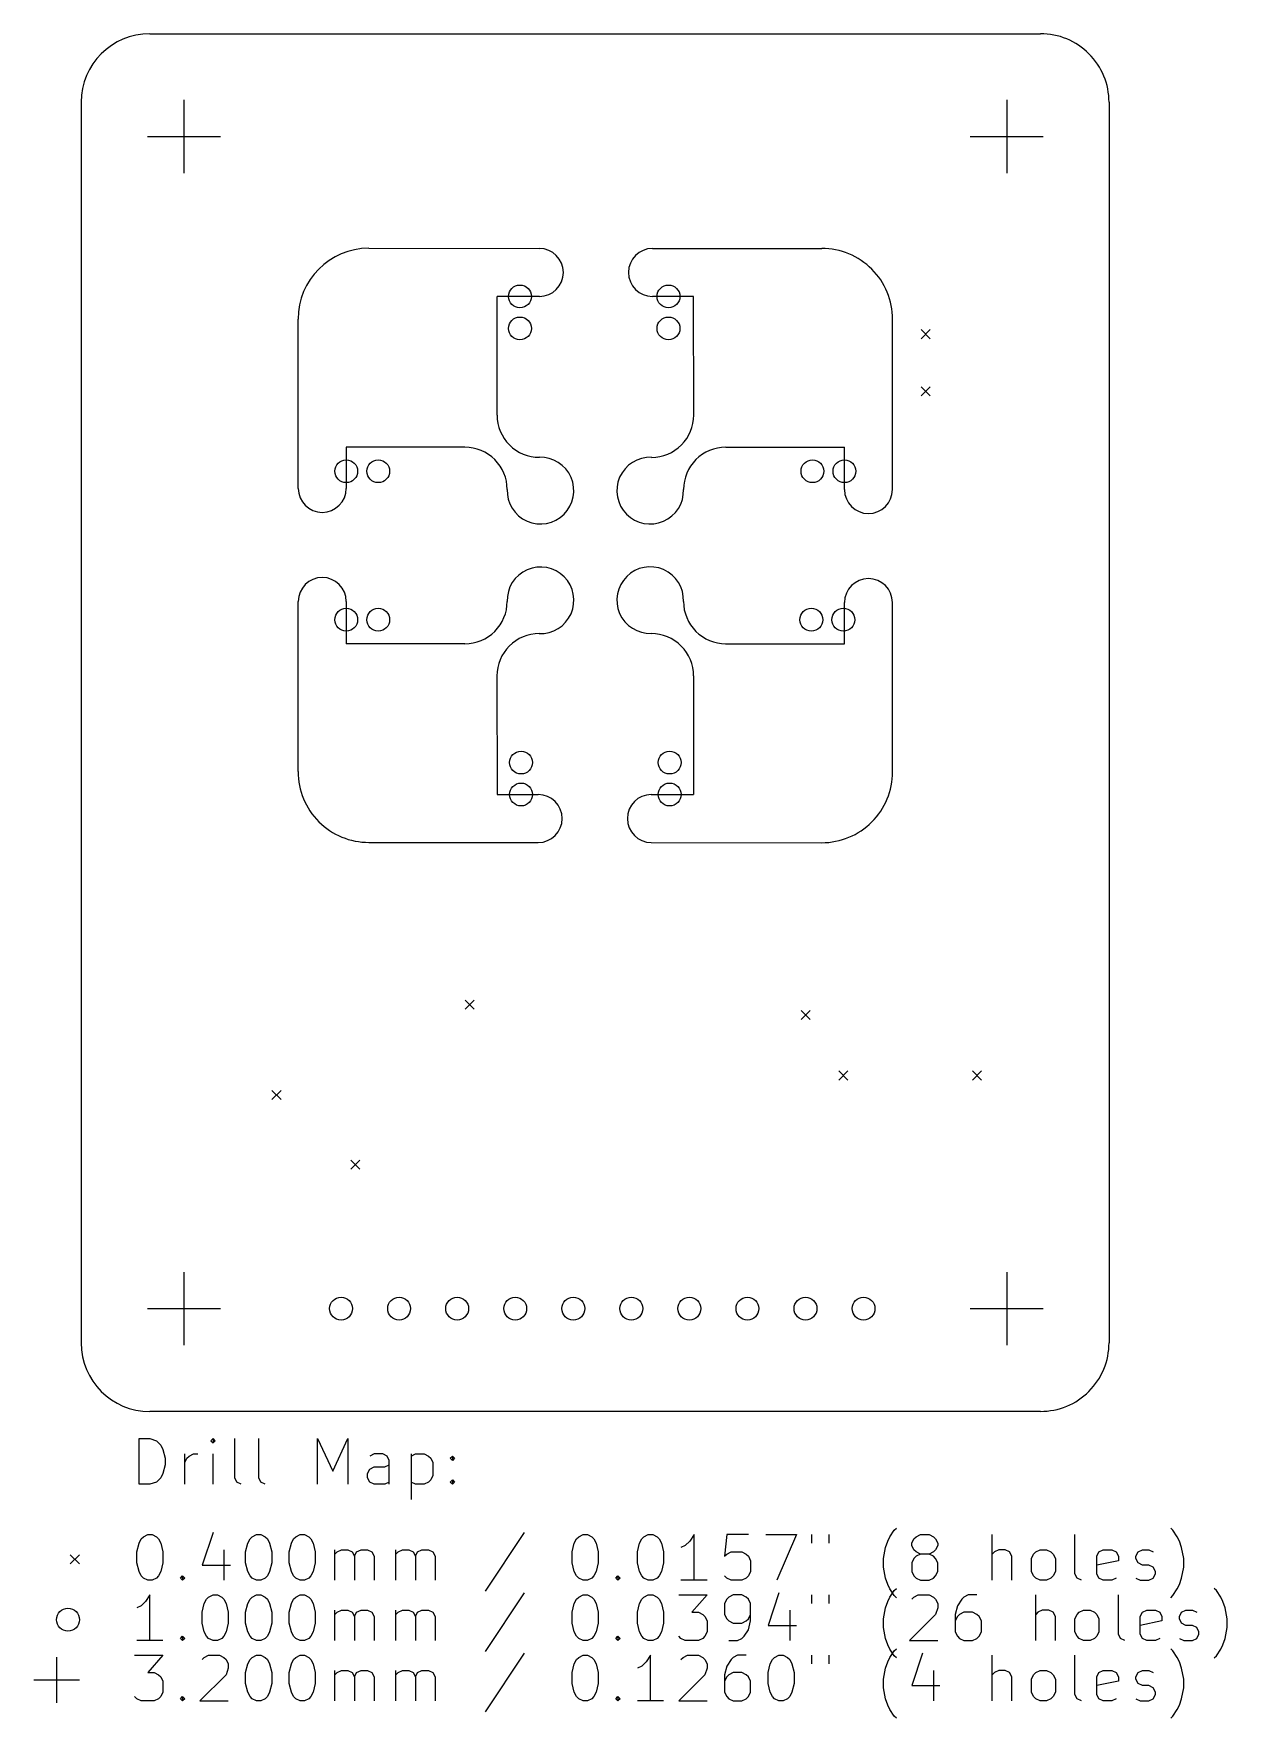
# Model space of a CAD drawing. Extents: x 48.2 to 100.5, y -120 to -46.3.
import ezdxf

# ---------------------------------------------------------------- set-up
doc = ezdxf.new("R2010")
doc.units = 0
doc.layers.add('BLACK', color=7, linetype='CONTINUOUS')

msp = doc.modelspace()

# ---------------------------------------------------------------- linework, layer by layer
at = {"layer": 'BLACK', "linetype": 'CONTINUOUS'}
for p, q in [((53.3, -46.3), (92.2787, -46.3)), ((50.3, -49.3), (50.3, -103.6)), ((54.8, -49.2), (54.8, -52.4)), ((90.8, -49.2), (90.8, -52.4)), ((95.2787, -49.3), (95.2787, -103.6)), ((53.2, -50.8), (56.4, -50.8)), ((89.2, -50.8), (92.4, -50.8)), ((62.892, -55.692), (70.35, -55.7)), ((75.3, -55.7), (82.7079, -55.7)), ((68.5, -62.9919), (68.5, -57.8)), ((70.35, -57.8), (68.5, -57.8)), ((77.1, -57.8), (75.3, -57.8)), ((77.1071, -62.9919), (77.1, -57.8)), ((59.8, -66.2), (59.792, -58.792)), ((85.8, -66.25), (85.8079, -58.8)), ((87.05, -59.25), (87.45, -59.65)), ((87.45, -59.25), (87.05, -59.65)), ((87.05, -61.75), (87.45, -62.15)), ((87.45, -61.75), (87.05, -62.15)), ((67.0919, -64.4), (61.9, -64.4)), ((61.9, -64.4), (61.9, -66.2)), ((78.5082, -64.3997), (83.7, -64.4)), ((83.7, -66.25), (83.7, -64.4)), ((59.792, -78.587), (59.8, -71.15)), ((61.9, -71.15), (61.9, -73)), ((83.7, -73), (83.7, -71.2)), ((85.808, -78.608), (85.8, -71.2)), ((67.0919, -73), (61.9, -73)), ((78.5, -73), (83.7, -73)), ((68.4929, -74.4081), (68.5, -79.6)), ((77.1, -74.4081), (77.1, -79.6)), ((68.5, -79.6), (70.3, -79.6)), ((75.25, -79.6), (77.1, -79.6)), ((62.892, -81.696), (70.3, -81.7)), ((75.25, -81.7), (82.708, -81.708)), ((67.1, -88.6), (67.5, -89)), ((67.5, -88.6), (67.1, -89)), ((81.8, -89.05), (82.2, -89.45)), ((82.2, -89.05), (81.8, -89.45)), ((83.45, -91.7), (83.85, -92.1)), ((83.85, -91.7), (83.45, -92.1)), ((89.3, -91.7), (89.7, -92.1)), ((89.7, -91.7), (89.3, -92.1)), ((58.65, -92.55), (59.05, -92.95)), ((59.05, -92.55), (58.65, -92.95)), ((62.1, -95.6), (62.5, -96)), ((62.5, -95.6), (62.1, -96)), ((54.8, -100.5), (54.8, -103.7)), ((90.8, -100.5), (90.8, -103.7)), ((53.2, -102.1), (56.4, -102.1)), ((89.2, -102.1), (92.4, -102.1)), ((92.2787, -106.6), (53.3, -106.6)), ((52.8328, -109.79), (52.8328, -107.79)), ((52.8328, -107.79), (53.309, -107.79)), ((53.309, -107.79), (53.5947, -107.885)), ((53.5947, -107.885), (53.7851, -108.076)), ((53.7851, -108.076), (53.8804, -108.266)), ((53.8804, -108.266), (53.9756, -108.647)), ((56.0709, -107.79), (55.9756, -107.885)), ((55.9756, -107.885), (56.0709, -107.98)), ((56.1661, -107.885), (56.0709, -107.79)), ((56.0709, -107.79), (56.0709, -107.98)), ((56.0709, -107.98), (56.1661, -107.885)), ((57.0232, -109.504), (57.0232, -107.79)), ((58.0709, -109.504), (58.0709, -107.79)), ((60.6423, -109.79), (60.6423, -107.79)), ((60.6423, -107.79), (61.309, -109.218)), ((61.309, -109.218), (61.9756, -107.79)), ((61.9756, -107.79), (61.9756, -109.79)), ((53.9756, -108.933), (53.8804, -109.314)), ((53.9756, -108.647), (53.9756, -108.933)), ((54.8328, -109.79), (54.8328, -108.457)), ((54.8328, -108.837), (54.928, -108.647)), ((54.928, -108.647), (55.0232, -108.552)), ((55.0232, -108.552), (55.2137, -108.457)), ((55.2137, -108.457), (55.4042, -108.457)), ((56.0709, -109.79), (56.0709, -108.457)), ((62.8328, -109.314), (62.928, -109.123)), ((63.1185, -108.457), (62.928, -108.552)), ((62.928, -109.123), (63.1185, -109.028)), ((63.4994, -108.457), (63.1185, -108.457)), ((63.1185, -109.028), (63.5947, -109.028)), ((63.6899, -108.552), (63.4994, -108.457)), ((63.5947, -109.028), (63.7851, -108.933)), ((63.7851, -108.742), (63.6899, -108.552)), ((63.7851, -109.79), (63.7851, -108.742)), ((64.7375, -108.457), (64.7375, -110.457)), ((64.7375, -108.552), (64.928, -108.457)), ((64.928, -108.457), (65.309, -108.457)), ((65.309, -108.457), (65.4994, -108.552)), ((65.4994, -108.552), (65.5947, -108.647)), ((65.5947, -108.647), (65.6899, -108.837)), ((65.6899, -108.837), (65.6899, -109.409)), ((66.4518, -108.647), (66.5471, -108.552)), ((66.5471, -108.742), (66.4518, -108.647)), ((66.5471, -108.552), (66.6423, -108.647)), ((66.5471, -108.552), (66.5471, -108.742)), ((66.6423, -108.647), (66.5471, -108.742)), ((53.309, -109.79), (52.8328, -109.79)), ((53.5947, -109.695), (53.309, -109.79)), ((53.7851, -109.504), (53.5947, -109.695)), ((53.8804, -109.314), (53.7851, -109.504)), ((57.1185, -109.695), (57.0232, -109.504)), ((57.309, -109.79), (57.1185, -109.695)), ((58.1661, -109.695), (58.0709, -109.504)), ((58.3566, -109.79), (58.1661, -109.695)), ((62.8328, -109.504), (62.8328, -109.314)), ((62.928, -109.695), (62.8328, -109.504)), ((63.1185, -109.79), (62.928, -109.695)), ((63.5947, -109.79), (63.1185, -109.79)), ((63.7851, -109.695), (63.5947, -109.79)), ((64.928, -109.79), (64.7375, -109.695)), ((65.309, -109.79), (64.928, -109.79)), ((65.4994, -109.695), (65.309, -109.79)), ((65.5947, -109.599), (65.4994, -109.695)), ((65.6899, -109.409), (65.5947, -109.599)), ((66.4518, -109.695), (66.5471, -109.599)), ((66.5471, -109.79), (66.4518, -109.695)), ((66.5471, -109.599), (66.6423, -109.695)), ((66.5471, -109.599), (66.5471, -109.79)), ((66.6423, -109.695), (66.5471, -109.79)), ((53.0232, -112.085), (53.2137, -111.99)), ((53.2137, -111.99), (53.4042, -111.99)), ((53.4042, -111.99), (53.5947, -112.085)), ((56.0709, -111.895), (55.5947, -113.323)), ((57.7851, -112.085), (57.9756, -111.99)), ((57.9756, -111.99), (58.1661, -111.99)), ((58.1661, -111.99), (58.3566, -112.085)), ((59.6899, -112.085), (59.8804, -111.99)), ((59.8804, -111.99), (60.0709, -111.99)), ((60.0709, -111.99), (60.2613, -112.085)), ((69.6899, -111.895), (67.9756, -114.466)), ((72.0709, -112.085), (72.2613, -111.99)), ((72.2613, -111.99), (72.4518, -111.99)), ((72.4518, -111.99), (72.6423, -112.085)), ((74.928, -112.085), (75.1185, -111.99)), ((75.1185, -111.99), (75.309, -111.99)), ((75.309, -111.99), (75.4994, -112.085)), ((77.1185, -111.99), (76.928, -112.276)), ((77.1185, -113.99), (77.1185, -111.99)), ((78.5471, -111.99), (78.4518, -112.942)), ((79.4994, -111.99), (78.5471, -111.99)), ((80.2613, -111.99), (81.5947, -111.99)), ((81.5947, -111.99), (80.7375, -113.99)), ((82.2613, -111.99), (82.2613, -112.371)), ((83.0232, -111.99), (83.0232, -112.371)), ((85.6899, -112.085), (85.8804, -111.799)), ((85.8804, -111.799), (85.9756, -111.704)), ((86.8328, -112.085), (87.0232, -111.99)), ((87.0232, -111.99), (87.4042, -111.99)), ((87.4042, -111.99), (87.5947, -112.085)), ((90.1661, -113.99), (90.1661, -111.99)), ((93.7852, -113.704), (93.7852, -111.99)), ((98.0709, -111.799), (97.9756, -111.704)), ((98.2613, -112.085), (98.0709, -111.799)), ((52.7375, -112.752), (52.8328, -112.371)), ((52.7375, -113.228), (52.7375, -112.752)), ((52.8328, -112.371), (52.928, -112.18)), ((52.928, -112.18), (53.0232, -112.085)), ((53.5947, -112.085), (53.6899, -112.18)), ((53.6899, -112.18), (53.7851, -112.371)), ((53.7851, -112.371), (53.8804, -112.752)), ((53.8804, -112.752), (53.8804, -113.228)), ((56.5471, -112.657), (56.5471, -113.99)), ((57.4994, -112.752), (57.5947, -112.371)), ((57.4994, -113.228), (57.4994, -112.752)), ((57.5947, -112.371), (57.6899, -112.18)), ((57.6899, -112.18), (57.7851, -112.085)), ((58.3566, -112.085), (58.4518, -112.18)), ((58.4518, -112.18), (58.5471, -112.371)), ((58.5471, -112.371), (58.6423, -112.752)), ((58.6423, -112.752), (58.6423, -113.228)), ((59.4042, -112.752), (59.4994, -112.371)), ((59.4042, -113.228), (59.4042, -112.752)), ((59.4994, -112.371), (59.5947, -112.18)), ((59.5947, -112.18), (59.6899, -112.085)), ((60.2613, -112.085), (60.3566, -112.18)), ((60.3566, -112.18), (60.4518, -112.371)), ((60.4518, -112.371), (60.5471, -112.752)), ((60.5471, -112.752), (60.5471, -113.228)), ((61.4042, -113.99), (61.4042, -112.657)), ((61.4042, -112.847), (61.4994, -112.752)), ((61.4994, -112.752), (61.6899, -112.657)), ((61.6899, -112.657), (61.9756, -112.657)), ((61.9756, -112.657), (62.1661, -112.752)), ((62.1661, -112.752), (62.2613, -112.942)), ((62.2613, -112.942), (62.3566, -112.752)), ((62.3566, -112.752), (62.5471, -112.657)), ((62.5471, -112.657), (62.8328, -112.657)), ((62.8328, -112.657), (63.0232, -112.752)), ((63.0232, -112.752), (63.1185, -112.942)), ((64.0709, -113.99), (64.0709, -112.657)), ((64.0709, -112.847), (64.1661, -112.752)), ((64.1661, -112.752), (64.3566, -112.657)), ((64.3566, -112.657), (64.6423, -112.657)), ((64.6423, -112.657), (64.8328, -112.752)), ((64.8328, -112.752), (64.928, -112.942)), ((64.928, -112.942), (65.0232, -112.752)), ((65.0232, -112.752), (65.2137, -112.657)), ((65.2137, -112.657), (65.4994, -112.657)), ((65.4994, -112.657), (65.6899, -112.752)), ((65.6899, -112.752), (65.7852, -112.942)), ((71.7852, -112.752), (71.8804, -112.371)), ((71.7852, -113.228), (71.7852, -112.752)), ((71.8804, -112.371), (71.9756, -112.18)), ((71.9756, -112.18), (72.0709, -112.085)), ((72.6423, -112.085), (72.7375, -112.18)), ((72.7375, -112.18), (72.8328, -112.371)), ((72.8328, -112.371), (72.928, -112.752)), ((72.928, -112.752), (72.928, -113.228)), ((74.6423, -112.752), (74.7375, -112.371)), ((74.6423, -113.228), (74.6423, -112.752)), ((74.7375, -112.371), (74.8328, -112.18)), ((74.8328, -112.18), (74.928, -112.085)), ((75.4994, -112.085), (75.5947, -112.18)), ((75.5947, -112.18), (75.6899, -112.371)), ((75.6899, -112.371), (75.7852, -112.752)), ((75.7852, -112.752), (75.7852, -113.228)), ((76.7375, -112.466), (76.5471, -112.561)), ((76.928, -112.276), (76.7375, -112.466)), ((78.5471, -112.847), (78.7375, -112.752)), ((78.7375, -112.752), (79.2137, -112.752)), ((79.2137, -112.752), (79.4042, -112.847)), ((85.4042, -113.037), (85.4994, -112.561)), ((85.4994, -112.561), (85.5947, -112.276)), ((85.5947, -112.276), (85.6899, -112.085)), ((86.6423, -112.371), (86.7375, -112.18)), ((86.6423, -112.466), (86.6423, -112.371)), ((86.7375, -112.657), (86.6423, -112.466)), ((86.7375, -112.18), (86.8328, -112.085)), ((86.8328, -112.752), (86.7375, -112.657)), ((87.0232, -112.847), (86.8328, -112.752)), ((87.5947, -112.752), (87.4042, -112.847)), ((87.5947, -112.085), (87.6899, -112.18)), ((87.6899, -112.657), (87.5947, -112.752)), ((87.6899, -112.18), (87.7852, -112.371)), ((87.7852, -112.466), (87.6899, -112.657)), ((87.7852, -112.371), (87.7852, -112.466)), ((90.2613, -112.752), (90.1661, -112.847)), ((90.4518, -112.657), (90.2613, -112.752)), ((90.7375, -112.657), (90.4518, -112.657)), ((90.928, -112.752), (90.7375, -112.657)), ((91.0232, -112.942), (90.928, -112.752)), ((91.9756, -112.847), (92.0709, -112.752)), ((92.0709, -112.752), (92.2613, -112.657)), ((92.2613, -112.657), (92.5471, -112.657)), ((92.5471, -112.657), (92.7375, -112.752)), ((92.7375, -112.752), (92.8328, -112.847)), ((94.7375, -112.942), (94.8328, -112.752)), ((94.8328, -112.752), (95.0232, -112.657)), ((95.0232, -112.657), (95.4042, -112.657)), ((95.4042, -112.657), (95.5947, -112.752)), ((95.5947, -112.752), (95.6899, -112.942)), ((96.4518, -112.942), (96.5471, -112.752)), ((96.5471, -112.752), (96.7375, -112.657)), ((96.7375, -112.657), (97.0232, -112.657)), ((97.0232, -112.657), (97.2137, -112.752)), ((98.3566, -112.276), (98.2613, -112.085)), ((98.4518, -112.561), (98.3566, -112.276)), ((98.5471, -113.037), (98.4518, -112.561)), ((49.825, -112.875), (50.225, -113.275)), ((50.225, -112.875), (49.825, -113.275)), ((52.8328, -113.609), (52.7375, -113.228)), ((53.8804, -113.228), (53.7851, -113.609)), ((55.5947, -113.323), (56.8328, -113.323)), ((57.5947, -113.609), (57.4994, -113.228)), ((58.6423, -113.228), (58.5471, -113.609)), ((59.4994, -113.609), (59.4042, -113.228)), ((60.5471, -113.228), (60.4518, -113.609)), ((62.2613, -112.942), (62.2613, -113.99)), ((63.1185, -112.942), (63.1185, -113.99)), ((64.928, -112.942), (64.928, -113.99)), ((65.7852, -112.942), (65.7852, -113.99)), ((71.8804, -113.609), (71.7852, -113.228)), ((72.928, -113.228), (72.8328, -113.609)), ((74.7375, -113.609), (74.6423, -113.228)), ((75.7852, -113.228), (75.6899, -113.609)), ((78.4518, -112.942), (78.5471, -112.847)), ((79.4042, -112.847), (79.4994, -112.942)), ((79.4994, -112.942), (79.5947, -113.133)), ((79.5947, -113.133), (79.5947, -113.609)), ((85.4042, -113.418), (85.4042, -113.037)), ((85.4994, -113.895), (85.4042, -113.418)), ((86.7375, -113.037), (86.6423, -113.228)), ((86.6423, -113.228), (86.6423, -113.609)), ((86.8328, -112.942), (86.7375, -113.037)), ((87.0232, -112.847), (86.8328, -112.942)), ((87.4042, -112.847), (87.0232, -112.847)), ((87.5947, -112.942), (87.4042, -112.847)), ((87.6899, -113.037), (87.5947, -112.942)), ((87.7852, -113.228), (87.6899, -113.037)), ((87.7852, -113.609), (87.7852, -113.228)), ((91.0232, -113.99), (91.0232, -112.942)), ((91.8804, -113.037), (91.9756, -112.847)), ((91.8804, -113.609), (91.8804, -113.037)), ((92.8328, -112.847), (92.928, -113.037)), ((92.928, -113.037), (92.928, -113.609)), ((94.7375, -113.704), (94.7375, -112.942)), ((95.6899, -113.133), (94.7375, -113.323)), ((95.6899, -112.942), (95.6899, -113.133)), ((96.4518, -113.037), (96.4518, -112.942)), ((96.5471, -113.228), (96.4518, -113.037)), ((96.7375, -113.323), (96.5471, -113.228)), ((97.0232, -113.323), (96.7375, -113.323)), ((97.2137, -113.418), (97.0232, -113.323)), ((97.309, -113.609), (97.2137, -113.418)), ((98.4518, -113.895), (98.5471, -113.418)), ((98.5471, -113.418), (98.5471, -113.037)), ((52.928, -113.799), (52.8328, -113.609)), ((53.0232, -113.895), (52.928, -113.799)), ((53.2137, -113.99), (53.0232, -113.895)), ((53.4042, -113.99), (53.2137, -113.99)), ((53.5947, -113.895), (53.4042, -113.99)), ((53.6899, -113.799), (53.5947, -113.895)), ((53.7851, -113.609), (53.6899, -113.799)), ((54.6423, -113.895), (54.7375, -113.799)), ((54.7375, -113.99), (54.6423, -113.895)), ((54.7375, -113.799), (54.8328, -113.895)), ((54.7375, -113.799), (54.7375, -113.99)), ((54.8328, -113.895), (54.7375, -113.99)), ((57.6899, -113.799), (57.5947, -113.609)), ((57.7851, -113.895), (57.6899, -113.799)), ((57.9756, -113.99), (57.7851, -113.895)), ((58.1661, -113.99), (57.9756, -113.99)), ((58.3566, -113.895), (58.1661, -113.99)), ((58.4518, -113.799), (58.3566, -113.895)), ((58.5471, -113.609), (58.4518, -113.799)), ((59.5947, -113.799), (59.4994, -113.609)), ((59.6899, -113.895), (59.5947, -113.799)), ((59.8804, -113.99), (59.6899, -113.895)), ((60.0709, -113.99), (59.8804, -113.99)), ((60.2613, -113.895), (60.0709, -113.99)), ((60.3566, -113.799), (60.2613, -113.895)), ((60.4518, -113.609), (60.3566, -113.799)), ((71.9756, -113.799), (71.8804, -113.609)), ((72.0709, -113.895), (71.9756, -113.799)), ((72.2613, -113.99), (72.0709, -113.895)), ((72.4518, -113.99), (72.2613, -113.99)), ((72.6423, -113.895), (72.4518, -113.99)), ((72.7375, -113.799), (72.6423, -113.895)), ((72.8328, -113.609), (72.7375, -113.799)), ((73.6899, -113.895), (73.7852, -113.799)), ((73.7852, -113.99), (73.6899, -113.895)), ((73.7852, -113.799), (73.8804, -113.895)), ((73.7852, -113.799), (73.7852, -113.99)), ((73.8804, -113.895), (73.7852, -113.99)), ((74.8328, -113.799), (74.7375, -113.609)), ((74.928, -113.895), (74.8328, -113.799)), ((75.1185, -113.99), (74.928, -113.895)), ((75.309, -113.99), (75.1185, -113.99)), ((75.4994, -113.895), (75.309, -113.99)), ((75.5947, -113.799), (75.4994, -113.895)), ((75.6899, -113.609), (75.5947, -113.799)), ((77.6899, -113.99), (76.5471, -113.99)), ((78.5471, -113.895), (78.4518, -113.799)), ((78.7375, -113.99), (78.5471, -113.895)), ((79.2137, -113.99), (78.7375, -113.99)), ((79.4042, -113.895), (79.2137, -113.99)), ((79.4994, -113.799), (79.4042, -113.895)), ((79.5947, -113.609), (79.4994, -113.799)), ((85.5947, -114.18), (85.4994, -113.895)), ((85.6899, -114.371), (85.5947, -114.18)), ((86.6423, -113.609), (86.7375, -113.799)), ((86.7375, -113.799), (86.8328, -113.895)), ((86.8328, -113.895), (87.0232, -113.99)), ((87.0232, -113.99), (87.4042, -113.99)), ((87.4042, -113.99), (87.5947, -113.895)), ((87.5947, -113.895), (87.6899, -113.799)), ((87.6899, -113.799), (87.7852, -113.609)), ((91.9756, -113.799), (91.8804, -113.609)), ((92.0709, -113.895), (91.9756, -113.799)), ((92.2613, -113.99), (92.0709, -113.895)), ((92.5471, -113.99), (92.2613, -113.99)), ((92.7375, -113.895), (92.5471, -113.99)), ((92.8328, -113.799), (92.7375, -113.895)), ((92.928, -113.609), (92.8328, -113.799)), ((93.8804, -113.895), (93.7852, -113.704)), ((94.0709, -113.99), (93.8804, -113.895)), ((94.8328, -113.895), (94.7375, -113.704)), ((95.0232, -113.99), (94.8328, -113.895)), ((95.4042, -113.99), (95.0232, -113.99)), ((95.5947, -113.895), (95.4042, -113.99)), ((96.4518, -113.895), (96.6423, -113.99)), ((96.6423, -113.99), (97.0232, -113.99)), ((97.0232, -113.99), (97.2137, -113.895)), ((97.2137, -113.895), (97.309, -113.704)), ((97.309, -113.704), (97.309, -113.609)), ((98.2613, -114.371), (98.3566, -114.18)), ((98.3566, -114.18), (98.4518, -113.895)), ((53.1185, -114.916), (52.928, -115.106)), ((53.309, -114.63), (53.1185, -114.916)), ((53.309, -116.63), (53.309, -114.63)), ((55.5947, -115.392), (55.6899, -115.011)), ((55.6899, -115.011), (55.7851, -114.82)), ((55.7851, -114.82), (55.8804, -114.725)), ((55.8804, -114.725), (56.0709, -114.63)), ((56.0709, -114.63), (56.2613, -114.63)), ((56.2613, -114.63), (56.4518, -114.725)), ((56.4518, -114.725), (56.5471, -114.82)), ((56.5471, -114.82), (56.6423, -115.011)), ((56.6423, -115.011), (56.7375, -115.392)), ((57.4994, -115.392), (57.5947, -115.011)), ((57.5947, -115.011), (57.6899, -114.82)), ((57.6899, -114.82), (57.7851, -114.725)), ((57.7851, -114.725), (57.9756, -114.63)), ((57.9756, -114.63), (58.1661, -114.63)), ((58.1661, -114.63), (58.3566, -114.725)), ((58.3566, -114.725), (58.4518, -114.82)), ((58.4518, -114.82), (58.5471, -115.011)), ((58.5471, -115.011), (58.6423, -115.392)), ((59.4042, -115.392), (59.4994, -115.011)), ((59.4994, -115.011), (59.5947, -114.82)), ((59.5947, -114.82), (59.6899, -114.725)), ((59.6899, -114.725), (59.8804, -114.63)), ((59.8804, -114.63), (60.0709, -114.63)), ((60.0709, -114.63), (60.2613, -114.725)), ((60.2613, -114.725), (60.3566, -114.82)), ((60.3566, -114.82), (60.4518, -115.011)), ((60.4518, -115.011), (60.5471, -115.392)), ((69.6899, -114.535), (67.9756, -117.106)), ((71.7852, -115.392), (71.8804, -115.011)), ((71.8804, -115.011), (71.9756, -114.82)), ((71.9756, -114.82), (72.0709, -114.725)), ((72.0709, -114.725), (72.2613, -114.63)), ((72.2613, -114.63), (72.4518, -114.63)), ((72.4518, -114.63), (72.6423, -114.725)), ((72.6423, -114.725), (72.7375, -114.82)), ((72.7375, -114.82), (72.8328, -115.011)), ((72.8328, -115.011), (72.928, -115.392)), ((74.6423, -115.392), (74.7375, -115.011)), ((74.7375, -115.011), (74.8328, -114.82)), ((74.8328, -114.82), (74.928, -114.725)), ((74.928, -114.725), (75.1185, -114.63)), ((75.1185, -114.63), (75.309, -114.63)), ((75.309, -114.63), (75.4994, -114.725)), ((75.4994, -114.725), (75.5947, -114.82)), ((75.5947, -114.82), (75.6899, -115.011)), ((75.6899, -115.011), (75.7852, -115.392)), ((76.4518, -114.63), (77.6899, -114.63)), ((77.6899, -114.63), (77.0232, -115.392)), ((78.5471, -114.82), (78.4518, -115.011)), ((78.4518, -115.011), (78.4518, -115.487)), ((78.6423, -114.725), (78.5471, -114.82)), ((78.8328, -114.63), (78.6423, -114.725)), ((79.2137, -114.63), (78.8328, -114.63)), ((79.4042, -114.725), (79.2137, -114.63)), ((79.4994, -114.82), (79.4042, -114.725)), ((79.5947, -115.011), (79.4994, -114.82)), ((79.5947, -115.773), (79.5947, -115.011)), ((80.8328, -114.535), (80.3566, -115.963)), ((82.2613, -114.63), (82.2613, -115.011)), ((83.0232, -114.63), (83.0232, -115.011)), ((85.4994, -115.201), (85.5947, -114.916)), ((85.5947, -114.916), (85.6899, -114.725)), ((85.8804, -114.657), (85.6899, -114.371)), ((85.6899, -114.725), (85.8804, -114.439)), ((85.8804, -114.439), (85.9756, -114.344)), ((85.9756, -114.752), (85.8804, -114.657)), ((86.6423, -114.82), (86.7375, -114.725)), ((86.7375, -114.725), (86.928, -114.63)), ((86.928, -114.63), (87.4042, -114.63)), ((87.4042, -114.63), (87.5947, -114.725)), ((87.5947, -114.725), (87.6899, -114.82)), ((87.6899, -114.82), (87.7852, -115.011)), ((87.7852, -115.011), (87.7852, -115.201)), ((88.8328, -114.82), (88.6423, -115.106)), ((88.928, -114.725), (88.8328, -114.82)), ((89.1185, -114.63), (88.928, -114.725)), ((89.4994, -114.63), (89.1185, -114.63)), ((92.0709, -116.63), (92.0709, -114.63)), ((95.6899, -116.344), (95.6899, -114.63)), ((97.9756, -114.752), (98.0709, -114.657)), ((98.0709, -114.657), (98.2613, -114.371)), ((99.9756, -114.439), (99.8804, -114.344)), ((100.166, -114.725), (99.9756, -114.439)), ((100.261, -114.916), (100.166, -114.725)), ((100.357, -115.201), (100.261, -114.916)), ((52.928, -115.106), (52.7375, -115.201)), ((55.5947, -115.868), (55.5947, -115.392)), ((56.7375, -115.392), (56.7375, -115.868)), ((57.4994, -115.868), (57.4994, -115.392)), ((58.6423, -115.392), (58.6423, -115.868)), ((59.4042, -115.868), (59.4042, -115.392)), ((60.5471, -115.392), (60.5471, -115.868)), ((61.4042, -116.63), (61.4042, -115.297)), ((61.4042, -115.487), (61.4994, -115.392)), ((61.4994, -115.392), (61.6899, -115.297)), ((61.6899, -115.297), (61.9756, -115.297)), ((61.9756, -115.297), (62.1661, -115.392)), ((62.1661, -115.392), (62.2613, -115.582)), ((62.2613, -115.582), (62.3566, -115.392)), ((62.2613, -115.582), (62.2613, -116.63)), ((62.3566, -115.392), (62.5471, -115.297)), ((62.5471, -115.297), (62.8328, -115.297)), ((62.8328, -115.297), (63.0232, -115.392)), ((63.0232, -115.392), (63.1185, -115.582)), ((63.1185, -115.582), (63.1185, -116.63)), ((64.0709, -116.63), (64.0709, -115.297)), ((64.0709, -115.487), (64.1661, -115.392)), ((64.1661, -115.392), (64.3566, -115.297)), ((64.3566, -115.297), (64.6423, -115.297)), ((64.6423, -115.297), (64.8328, -115.392)), ((64.8328, -115.392), (64.928, -115.582)), ((64.928, -115.582), (65.0232, -115.392)), ((64.928, -115.582), (64.928, -116.63)), ((65.0232, -115.392), (65.2137, -115.297)), ((65.2137, -115.297), (65.4994, -115.297)), ((65.4994, -115.297), (65.6899, -115.392)), ((65.6899, -115.392), (65.7852, -115.582)), ((65.7852, -115.582), (65.7852, -116.63)), ((71.7852, -115.868), (71.7852, -115.392)), ((72.928, -115.392), (72.928, -115.868)), ((74.6423, -115.868), (74.6423, -115.392)), ((75.7852, -115.392), (75.7852, -115.868)), ((77.0232, -115.392), (77.309, -115.392)), ((77.309, -115.392), (77.4994, -115.487)), ((77.4994, -115.487), (77.5947, -115.582)), ((77.5947, -115.582), (77.6899, -115.773)), ((78.4518, -115.487), (78.5471, -115.677)), ((78.5471, -115.677), (78.6423, -115.773)), ((79.4042, -115.773), (79.4994, -115.677)), ((79.4994, -115.677), (79.5947, -115.487)), ((81.309, -115.297), (81.309, -116.63)), ((85.4042, -115.677), (85.4994, -115.201)), ((85.4042, -116.058), (85.4042, -115.677)), ((87.6899, -115.487), (86.5471, -116.63)), ((87.7852, -115.201), (87.6899, -115.487)), ((88.6423, -115.106), (88.5471, -115.487)), ((88.5471, -115.487), (88.5471, -116.249)), ((88.6423, -115.582), (88.5471, -115.773)), ((88.7375, -115.487), (88.6423, -115.582)), ((88.928, -115.392), (88.7375, -115.487)), ((89.309, -115.392), (88.928, -115.392)), ((89.4994, -115.487), (89.309, -115.392)), ((89.5947, -115.582), (89.4994, -115.487)), ((89.6899, -115.773), (89.5947, -115.582)), ((92.1661, -115.392), (92.0709, -115.487)), ((92.3566, -115.297), (92.1661, -115.392)), ((92.6423, -115.297), (92.3566, -115.297)), ((92.8328, -115.392), (92.6423, -115.297)), ((92.928, -115.582), (92.8328, -115.392)), ((92.928, -116.63), (92.928, -115.582)), ((93.7852, -115.677), (93.8804, -115.487)), ((93.7852, -116.249), (93.7852, -115.677)), ((93.8804, -115.487), (93.9756, -115.392)), ((93.9756, -115.392), (94.1661, -115.297)), ((94.1661, -115.297), (94.4518, -115.297)), ((94.4518, -115.297), (94.6423, -115.392)), ((94.6423, -115.392), (94.7375, -115.487)), ((94.7375, -115.487), (94.8328, -115.677)), ((94.8328, -115.677), (94.8328, -116.249)), ((96.6423, -115.582), (96.7375, -115.392)), ((96.6423, -116.344), (96.6423, -115.582)), ((96.7375, -115.392), (96.928, -115.297)), ((96.928, -115.297), (97.309, -115.297)), ((97.309, -115.297), (97.4994, -115.392)), ((97.4994, -115.392), (97.5947, -115.582)), ((97.5947, -115.582), (97.5947, -115.773)), ((98.3566, -115.582), (98.4518, -115.392)), ((98.3566, -115.677), (98.3566, -115.582)), ((98.4518, -115.868), (98.3566, -115.677)), ((98.4518, -115.392), (98.6423, -115.297)), ((98.6423, -115.297), (98.928, -115.297)), ((98.928, -115.297), (99.1185, -115.392)), ((100.452, -115.677), (100.357, -115.201)), ((100.452, -116.058), (100.452, -115.677)), ((54.6423, -116.535), (54.7375, -116.439)), ((54.7375, -116.439), (54.8328, -116.535)), ((54.7375, -116.439), (54.7375, -116.63)), ((55.6899, -116.249), (55.5947, -115.868)), ((55.7851, -116.439), (55.6899, -116.249)), ((55.8804, -116.535), (55.7851, -116.439)), ((56.5471, -116.439), (56.4518, -116.535)), ((56.6423, -116.249), (56.5471, -116.439)), ((56.7375, -115.868), (56.6423, -116.249)), ((57.5947, -116.249), (57.4994, -115.868)), ((57.6899, -116.439), (57.5947, -116.249)), ((57.7851, -116.535), (57.6899, -116.439)), ((58.4518, -116.439), (58.3566, -116.535)), ((58.5471, -116.249), (58.4518, -116.439)), ((58.6423, -115.868), (58.5471, -116.249)), ((59.4994, -116.249), (59.4042, -115.868)), ((59.5947, -116.439), (59.4994, -116.249)), ((59.6899, -116.535), (59.5947, -116.439)), ((60.3566, -116.439), (60.2613, -116.535)), ((60.4518, -116.249), (60.3566, -116.439)), ((60.5471, -115.868), (60.4518, -116.249)), ((71.8804, -116.249), (71.7852, -115.868)), ((71.9756, -116.439), (71.8804, -116.249)), ((72.0709, -116.535), (71.9756, -116.439)), ((72.7375, -116.439), (72.6423, -116.535)), ((72.8328, -116.249), (72.7375, -116.439)), ((72.928, -115.868), (72.8328, -116.249)), ((73.6899, -116.535), (73.7852, -116.439)), ((73.7852, -116.439), (73.8804, -116.535)), ((73.7852, -116.439), (73.7852, -116.63)), ((74.7375, -116.249), (74.6423, -115.868)), ((74.8328, -116.439), (74.7375, -116.249)), ((74.928, -116.535), (74.8328, -116.439)), ((75.5947, -116.439), (75.4994, -116.535)), ((75.6899, -116.249), (75.5947, -116.439)), ((75.7852, -115.868), (75.6899, -116.249)), ((76.5471, -116.535), (76.4518, -116.439)), ((77.5947, -116.439), (77.4994, -116.535)), ((77.6899, -116.249), (77.5947, -116.439)), ((77.6899, -115.773), (77.6899, -116.249)), ((78.6423, -115.773), (78.8328, -115.868)), ((78.8328, -115.868), (79.2137, -115.868)), ((79.2137, -115.868), (79.4042, -115.773)), ((79.2137, -116.535), (79.309, -116.439)), ((79.309, -116.439), (79.4994, -116.154)), ((79.4994, -116.154), (79.5947, -115.773)), ((80.3566, -115.963), (81.5947, -115.963)), ((85.4994, -116.535), (85.4042, -116.058)), ((88.5471, -116.249), (88.6423, -116.439)), ((88.6423, -116.439), (88.7375, -116.535)), ((89.4994, -116.535), (89.5947, -116.439)), ((89.5947, -116.439), (89.6899, -116.249)), ((89.6899, -116.249), (89.6899, -115.773)), ((93.8804, -116.439), (93.7852, -116.249)), ((93.9756, -116.535), (93.8804, -116.439)), ((94.7375, -116.439), (94.6423, -116.535)), ((94.8328, -116.249), (94.7375, -116.439)), ((95.7852, -116.535), (95.6899, -116.344)), ((97.5947, -115.773), (96.6423, -115.963)), ((96.7375, -116.535), (96.6423, -116.344)), ((98.6423, -115.963), (98.4518, -115.868)), ((98.928, -115.963), (98.6423, -115.963)), ((99.1185, -116.058), (98.928, -115.963)), ((99.2137, -116.249), (99.1185, -116.058)), ((99.1185, -116.535), (99.2137, -116.344)), ((99.2137, -116.344), (99.2137, -116.249)), ((100.357, -116.535), (100.452, -116.058)), ((53.8804, -116.63), (52.7375, -116.63)), ((54.7375, -116.63), (54.6423, -116.535)), ((54.8328, -116.535), (54.7375, -116.63)), ((56.0709, -116.63), (55.8804, -116.535)), ((56.2613, -116.63), (56.0709, -116.63)), ((56.4518, -116.535), (56.2613, -116.63)), ((57.9756, -116.63), (57.7851, -116.535)), ((58.1661, -116.63), (57.9756, -116.63)), ((58.3566, -116.535), (58.1661, -116.63)), ((59.8804, -116.63), (59.6899, -116.535)), ((60.0709, -116.63), (59.8804, -116.63)), ((60.2613, -116.535), (60.0709, -116.63)), ((69.6899, -117.175), (67.9756, -119.746)), ((72.2613, -116.63), (72.0709, -116.535)), ((72.4518, -116.63), (72.2613, -116.63)), ((72.6423, -116.535), (72.4518, -116.63)), ((73.7852, -116.63), (73.6899, -116.535)), ((73.8804, -116.535), (73.7852, -116.63)), ((75.1185, -116.63), (74.928, -116.535)), ((75.309, -116.63), (75.1185, -116.63)), ((75.4994, -116.535), (75.309, -116.63)), ((76.7375, -116.63), (76.5471, -116.535)), ((77.309, -116.63), (76.7375, -116.63)), ((77.4994, -116.535), (77.309, -116.63)), ((78.6423, -116.63), (79.0232, -116.63)), ((79.0232, -116.63), (79.2137, -116.535)), ((85.5947, -116.82), (85.4994, -116.535)), ((85.6899, -117.011), (85.5947, -116.82)), ((85.8804, -117.297), (85.6899, -117.011)), ((85.6899, -117.365), (85.8804, -117.079)), ((85.8804, -117.079), (85.9756, -116.984)), ((86.5471, -116.63), (87.7852, -116.63)), ((87.1185, -117.175), (86.6423, -118.603)), ((88.7375, -116.535), (88.928, -116.63)), ((88.928, -116.63), (89.309, -116.63)), ((89.309, -116.63), (89.4994, -116.535)), ((94.1661, -116.63), (93.9756, -116.535)), ((94.4518, -116.63), (94.1661, -116.63)), ((94.6423, -116.535), (94.4518, -116.63)), ((95.9756, -116.63), (95.7852, -116.535)), ((96.928, -116.63), (96.7375, -116.535)), ((97.309, -116.63), (96.928, -116.63)), ((97.4994, -116.535), (97.309, -116.63)), ((98.0709, -117.079), (97.9756, -116.984)), ((98.2613, -117.365), (98.0709, -117.079)), ((98.3566, -116.535), (98.5471, -116.63)), ((98.5471, -116.63), (98.928, -116.63)), ((98.928, -116.63), (99.1185, -116.535)), ((99.9756, -117.297), (100.166, -117.011)), ((100.166, -117.011), (100.261, -116.82)), ((100.261, -116.82), (100.357, -116.535)), ((49.225, -117.355), (49.225, -119.355)), ((52.6423, -117.27), (53.8804, -117.27)), ((53.8804, -117.27), (53.2137, -118.032)), ((55.5947, -117.46), (55.6899, -117.365)), ((55.6899, -117.365), (55.8804, -117.27)), ((55.8804, -117.27), (56.3566, -117.27)), ((56.3566, -117.27), (56.5471, -117.365)), ((56.5471, -117.365), (56.6423, -117.46)), ((56.6423, -117.46), (56.7375, -117.651)), ((56.7375, -117.841), (56.6423, -118.127)), ((56.7375, -117.651), (56.7375, -117.841)), ((57.4994, -118.032), (57.5947, -117.651)), ((57.5947, -117.651), (57.6899, -117.46)), ((57.6899, -117.46), (57.7851, -117.365)), ((57.7851, -117.365), (57.9756, -117.27)), ((57.9756, -117.27), (58.1661, -117.27)), ((58.1661, -117.27), (58.3566, -117.365)), ((58.3566, -117.365), (58.4518, -117.46)), ((58.4518, -117.46), (58.5471, -117.651)), ((58.5471, -117.651), (58.6423, -118.032)), ((59.4042, -118.032), (59.4994, -117.651)), ((59.4994, -117.651), (59.5947, -117.46)), ((59.5947, -117.46), (59.6899, -117.365)), ((59.6899, -117.365), (59.8804, -117.27)), ((59.8804, -117.27), (60.0709, -117.27)), ((60.0709, -117.27), (60.2613, -117.365)), ((60.2613, -117.365), (60.3566, -117.46)), ((60.3566, -117.46), (60.4518, -117.651)), ((60.4518, -117.651), (60.5471, -118.032)), ((61.4042, -119.27), (61.4042, -117.937)), ((61.4994, -118.032), (61.6899, -117.937)), ((61.6899, -117.937), (61.9756, -117.937)), ((61.9756, -117.937), (62.1661, -118.032)), ((62.3566, -118.032), (62.5471, -117.937)), ((62.5471, -117.937), (62.8328, -117.937)), ((62.8328, -117.937), (63.0232, -118.032)), ((64.0709, -119.27), (64.0709, -117.937)), ((64.1661, -118.032), (64.3566, -117.937)), ((64.3566, -117.937), (64.6423, -117.937)), ((64.6423, -117.937), (64.8328, -118.032)), ((65.0232, -118.032), (65.2137, -117.937)), ((65.2137, -117.937), (65.4994, -117.937)), ((65.4994, -117.937), (65.6899, -118.032)), ((71.7852, -118.032), (71.8804, -117.651)), ((71.8804, -117.651), (71.9756, -117.46)), ((71.9756, -117.46), (72.0709, -117.365)), ((72.0709, -117.365), (72.2613, -117.27)), ((72.2613, -117.27), (72.4518, -117.27)), ((72.4518, -117.27), (72.6423, -117.365)), ((72.6423, -117.365), (72.7375, -117.46)), ((72.7375, -117.46), (72.8328, -117.651)), ((72.8328, -117.651), (72.928, -118.032)), ((74.8328, -117.746), (74.6423, -117.841)), ((75.0232, -117.556), (74.8328, -117.746)), ((75.2137, -117.27), (75.0232, -117.556)), ((75.2137, -119.27), (75.2137, -117.27)), ((76.5471, -117.46), (76.6423, -117.365)), ((76.6423, -117.365), (76.8328, -117.27)), ((76.8328, -117.27), (77.309, -117.27)), ((77.309, -117.27), (77.4994, -117.365)), ((77.4994, -117.365), (77.5947, -117.46)), ((77.5947, -117.46), (77.6899, -117.651)), ((77.6899, -117.841), (77.5947, -118.127)), ((77.6899, -117.651), (77.6899, -117.841)), ((78.5471, -117.746), (78.4518, -118.127)), ((78.7375, -117.46), (78.5471, -117.746)), ((78.8328, -117.365), (78.7375, -117.46)), ((79.0232, -117.27), (78.8328, -117.365)), ((79.4042, -117.27), (79.0232, -117.27)), ((80.3566, -118.032), (80.4518, -117.651)), ((80.4518, -117.651), (80.5471, -117.46)), ((80.5471, -117.46), (80.6423, -117.365)), ((80.6423, -117.365), (80.8328, -117.27)), ((80.8328, -117.27), (81.0232, -117.27)), ((81.0232, -117.27), (81.2137, -117.365)), ((81.2137, -117.365), (81.309, -117.46)), ((81.309, -117.46), (81.4042, -117.651)), ((81.4042, -117.651), (81.4994, -118.032)), ((82.2613, -117.27), (82.2613, -117.651)), ((83.0232, -117.27), (83.0232, -117.651)), ((85.4042, -118.317), (85.4994, -117.841)), ((85.4994, -117.841), (85.5947, -117.556)), ((85.5947, -117.556), (85.6899, -117.365)), ((85.9756, -117.392), (85.8804, -117.297)), ((87.5947, -117.937), (87.5947, -119.27)), ((90.1661, -119.27), (90.1661, -117.27)), ((90.4518, -117.937), (90.2613, -118.032)), ((90.7375, -117.937), (90.4518, -117.937)), ((90.928, -118.032), (90.7375, -117.937)), ((92.0709, -118.032), (92.2613, -117.937)), ((92.2613, -117.937), (92.5471, -117.937)), ((92.5471, -117.937), (92.7375, -118.032)), ((93.7852, -118.984), (93.7852, -117.27)), ((94.8328, -118.032), (95.0232, -117.937)), ((95.0232, -117.937), (95.4042, -117.937)), ((95.4042, -117.937), (95.5947, -118.032)), ((96.5471, -118.032), (96.7375, -117.937)), ((96.7375, -117.937), (97.0232, -117.937)), ((97.0232, -117.937), (97.2137, -118.032)), ((98.3566, -117.556), (98.2613, -117.365)), ((98.4518, -117.841), (98.3566, -117.556)), ((98.5471, -118.317), (98.4518, -117.841)), ((99.8804, -117.392), (99.9756, -117.297)), ((48.225, -118.355), (50.225, -118.355)), ((53.2137, -118.032), (53.4994, -118.032)), ((53.4994, -118.032), (53.6899, -118.127)), ((53.6899, -118.127), (53.7851, -118.222)), ((53.7851, -118.222), (53.8804, -118.413)), ((53.8804, -118.413), (53.8804, -118.889)), ((56.6423, -118.127), (55.4994, -119.27)), ((57.4994, -118.508), (57.4994, -118.032)), ((57.5947, -118.889), (57.4994, -118.508)), ((58.6423, -118.508), (58.5471, -118.889)), ((58.6423, -118.032), (58.6423, -118.508)), ((59.4042, -118.508), (59.4042, -118.032)), ((59.4994, -118.889), (59.4042, -118.508)), ((60.5471, -118.508), (60.4518, -118.889)), ((60.5471, -118.032), (60.5471, -118.508)), ((61.4042, -118.127), (61.4994, -118.032)), ((62.1661, -118.032), (62.2613, -118.222)), ((62.2613, -118.222), (62.3566, -118.032)), ((62.2613, -118.222), (62.2613, -119.27)), ((63.0232, -118.032), (63.1185, -118.222)), ((63.1185, -118.222), (63.1185, -119.27)), ((64.0709, -118.127), (64.1661, -118.032)), ((64.8328, -118.032), (64.928, -118.222)), ((64.928, -118.222), (65.0232, -118.032)), ((64.928, -118.222), (64.928, -119.27)), ((65.6899, -118.032), (65.7852, -118.222)), ((65.7852, -118.222), (65.7852, -119.27)), ((71.7852, -118.508), (71.7852, -118.032)), ((71.8804, -118.889), (71.7852, -118.508)), ((72.928, -118.508), (72.8328, -118.889)), ((72.928, -118.032), (72.928, -118.508)), ((77.5947, -118.127), (76.4518, -119.27)), ((78.4518, -118.127), (78.4518, -118.889)), ((78.5471, -118.222), (78.4518, -118.413)), ((78.6423, -118.127), (78.5471, -118.222)), ((78.8328, -118.032), (78.6423, -118.127)), ((79.2137, -118.032), (78.8328, -118.032)), ((79.4042, -118.127), (79.2137, -118.032)), ((79.4994, -118.222), (79.4042, -118.127)), ((79.5947, -118.413), (79.4994, -118.222)), ((79.5947, -118.889), (79.5947, -118.413)), ((80.3566, -118.508), (80.3566, -118.032)), ((80.4518, -118.889), (80.3566, -118.508)), ((81.4994, -118.508), (81.4042, -118.889)), ((81.4994, -118.032), (81.4994, -118.508)), ((85.4042, -118.698), (85.4042, -118.317)), ((85.4994, -119.175), (85.4042, -118.698)), ((86.6423, -118.603), (87.8804, -118.603)), ((90.2613, -118.032), (90.1661, -118.127)), ((91.0232, -118.222), (90.928, -118.032)), ((91.0232, -119.27), (91.0232, -118.222)), ((91.8804, -118.317), (91.9756, -118.127)), ((91.8804, -118.889), (91.8804, -118.317)), ((91.9756, -118.127), (92.0709, -118.032)), ((92.7375, -118.032), (92.8328, -118.127)), ((92.8328, -118.127), (92.928, -118.317)), ((92.928, -118.317), (92.928, -118.889)), ((94.7375, -118.222), (94.8328, -118.032)), ((94.7375, -118.984), (94.7375, -118.222)), ((95.6899, -118.413), (94.7375, -118.603)), ((95.5947, -118.032), (95.6899, -118.222)), ((95.6899, -118.222), (95.6899, -118.413)), ((96.4518, -118.222), (96.5471, -118.032)), ((96.4518, -118.317), (96.4518, -118.222)), ((96.5471, -118.508), (96.4518, -118.317)), ((96.7375, -118.603), (96.5471, -118.508)), ((97.0232, -118.603), (96.7375, -118.603)), ((97.2137, -118.698), (97.0232, -118.603)), ((97.309, -118.889), (97.2137, -118.698)), ((98.4518, -119.175), (98.5471, -118.698)), ((98.5471, -118.698), (98.5471, -118.317)), ((52.7375, -119.175), (52.6423, -119.079)), ((52.928, -119.27), (52.7375, -119.175)), ((53.4994, -119.27), (52.928, -119.27)), ((53.6899, -119.175), (53.4994, -119.27)), ((53.7851, -119.079), (53.6899, -119.175)), ((53.8804, -118.889), (53.7851, -119.079)), ((54.6423, -119.175), (54.7375, -119.079)), ((54.7375, -119.27), (54.6423, -119.175)), ((54.7375, -119.079), (54.8328, -119.175)), ((54.7375, -119.079), (54.7375, -119.27)), ((54.8328, -119.175), (54.7375, -119.27)), ((55.4994, -119.27), (56.7375, -119.27)), ((57.6899, -119.079), (57.5947, -118.889)), ((57.7851, -119.175), (57.6899, -119.079)), ((57.9756, -119.27), (57.7851, -119.175)), ((58.1661, -119.27), (57.9756, -119.27)), ((58.3566, -119.175), (58.1661, -119.27)), ((58.4518, -119.079), (58.3566, -119.175)), ((58.5471, -118.889), (58.4518, -119.079)), ((59.5947, -119.079), (59.4994, -118.889)), ((59.6899, -119.175), (59.5947, -119.079)), ((59.8804, -119.27), (59.6899, -119.175)), ((60.0709, -119.27), (59.8804, -119.27)), ((60.2613, -119.175), (60.0709, -119.27)), ((60.3566, -119.079), (60.2613, -119.175)), ((60.4518, -118.889), (60.3566, -119.079)), ((71.9756, -119.079), (71.8804, -118.889)), ((72.0709, -119.175), (71.9756, -119.079)), ((72.2613, -119.27), (72.0709, -119.175)), ((72.4518, -119.27), (72.2613, -119.27)), ((72.6423, -119.175), (72.4518, -119.27)), ((72.7375, -119.079), (72.6423, -119.175)), ((72.8328, -118.889), (72.7375, -119.079)), ((73.6899, -119.175), (73.7852, -119.079)), ((73.7852, -119.27), (73.6899, -119.175)), ((73.7852, -119.079), (73.8804, -119.175)), ((73.7852, -119.079), (73.7852, -119.27)), ((73.8804, -119.175), (73.7852, -119.27)), ((75.7852, -119.27), (74.6423, -119.27)), ((76.4518, -119.27), (77.6899, -119.27)), ((78.4518, -118.889), (78.5471, -119.079)), ((78.5471, -119.079), (78.6423, -119.175)), ((78.6423, -119.175), (78.8328, -119.27)), ((78.8328, -119.27), (79.2137, -119.27)), ((79.2137, -119.27), (79.4042, -119.175)), ((79.4042, -119.175), (79.4994, -119.079)), ((79.4994, -119.079), (79.5947, -118.889)), ((80.5471, -119.079), (80.4518, -118.889)), ((80.6423, -119.175), (80.5471, -119.079)), ((80.8328, -119.27), (80.6423, -119.175)), ((81.0232, -119.27), (80.8328, -119.27)), ((81.2137, -119.175), (81.0232, -119.27)), ((81.309, -119.079), (81.2137, -119.175)), ((81.4042, -118.889), (81.309, -119.079)), ((85.5947, -119.46), (85.4994, -119.175)), ((91.9756, -119.079), (91.8804, -118.889)), ((92.0709, -119.175), (91.9756, -119.079)), ((92.2613, -119.27), (92.0709, -119.175)), ((92.5471, -119.27), (92.2613, -119.27)), ((92.7375, -119.175), (92.5471, -119.27)), ((92.8328, -119.079), (92.7375, -119.175)), ((92.928, -118.889), (92.8328, -119.079)), ((93.8804, -119.175), (93.7852, -118.984)), ((94.0709, -119.27), (93.8804, -119.175)), ((94.8328, -119.175), (94.7375, -118.984)), ((95.0232, -119.27), (94.8328, -119.175)), ((95.4042, -119.27), (95.0232, -119.27)), ((95.5947, -119.175), (95.4042, -119.27)), ((96.4518, -119.175), (96.6423, -119.27)), ((96.6423, -119.27), (97.0232, -119.27)), ((97.0232, -119.27), (97.2137, -119.175)), ((97.2137, -119.175), (97.309, -118.984)), ((97.309, -118.984), (97.309, -118.889)), ((98.3566, -119.46), (98.4518, -119.175)), ((85.6899, -119.651), (85.5947, -119.46)), ((85.8804, -119.937), (85.6899, -119.651)), ((85.9756, -120.032), (85.8804, -119.937)), ((97.9756, -120.032), (98.0709, -119.937)), ((98.0709, -119.937), (98.2613, -119.651)), ((98.2613, -119.651), (98.3566, -119.46))]:
    msp.add_line(p, q, dxfattribs=at)
at = {"layer": 'BLACK'}
for centre in [(69.5, -57.8), (76, -57.8), (69.5, -59.2), (76, -59.2), (61.9, -65.45), (63.3, -65.45), (82.3, -65.45), (83.7, -65.45), (61.9, -71.95), (63.3, -71.95), (82.25, -71.95), (83.65, -71.95), (69.55, -78.2), (76.05, -78.2), (69.55, -79.6), (76.05, -79.6), (61.675, -102.1), (64.215, -102.1), (66.755, -102.1), (69.295, -102.1), (71.835, -102.1), (74.375, -102.1), (76.915, -102.1), (79.455, -102.1), (81.995, -102.1), (84.535, -102.1), (49.725, -115.715)]:
    msp.add_circle(centre, 0.5, dxfattribs=at)
for centre, radius, start, end in [((53.3, -49.3), 3, 90, 180), ((92.2787, -49.3), 3, 0, 90.0004), ((62.892, -58.792), 3.1, -270, -180), ((70.35, -56.75), 1.05, -90, 90), ((75.3, -56.75), 1.05, -270, -90), ((82.708, -58.7999), 3.0999, -0.001848, 90.0009), ((70.35, -62.9919), 1.8499, -180.001, -90), ((75.2571, -62.9919), 1.85, -89.9998, 0.001487), ((67.0919, -66.25), 1.85, 0, 90.0015), ((70.4, -66.3), 1.459, -182.243, 91.9639), ((75.2, -66.2997), 1.459, -272.243, 1.9624), ((78.5082, -66.2497), 1.85, -269.999, -179.999), ((60.85, -66.2), 1.05, -180, 0), ((84.75, -66.25), 1.05, -180, 0), ((70.4, -71.1), 1.459, -92.2428, 181.964), ((75.2003, -71.0929), 1.459, -2.24298, 271.962), ((60.85, -71.15), 1.05, 0, 180), ((84.75, -71.2), 1.05, 0, 180), ((67.0919, -71.15), 1.8499, -90.0015, 0), ((78.5081, -71.15), 1.85, -180, -89.9985), ((70.3429, -74.4081), 1.85, -270, -179.999), ((75.25, -74.4081), 1.8499, -0.001487, 90), ((62.892, -78.596), 3.1, -180, -89.9994), ((82.708, -78.608), 3.1, -90.0006, 0.000591), ((70.3, -80.65), 1.05, -90, 90), ((75.25, -80.65), 1.05, -270, -90), ((53.3, -103.6), 3, -180, -90), ((92.2787, -103.6), 3, -90.0004, 0)]:
    msp.add_arc(centre, radius, start, end, dxfattribs=at)

doc.saveas('drawing.dxf')
